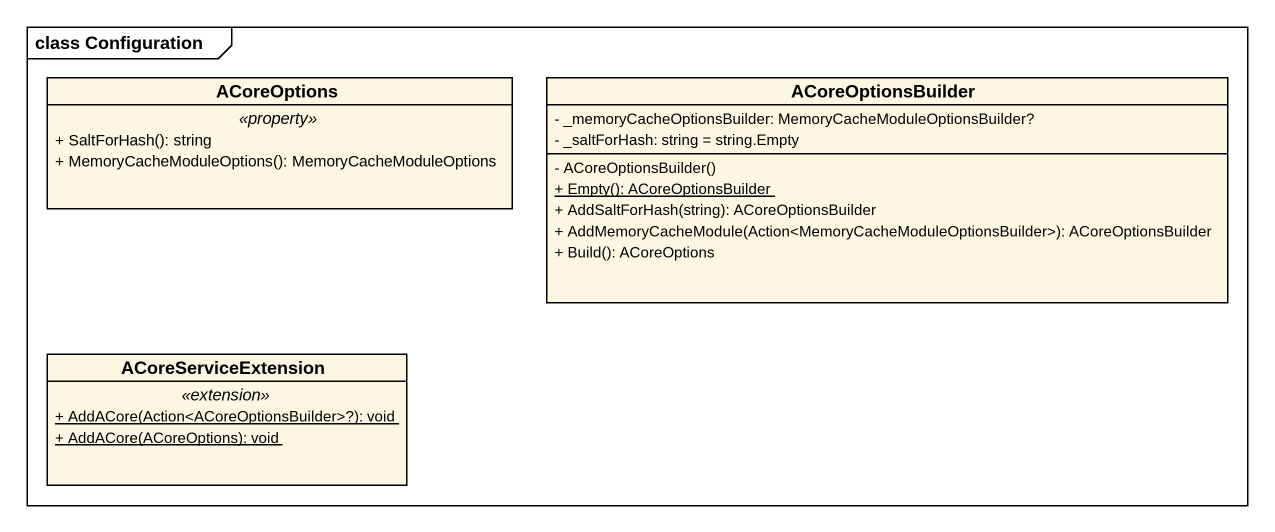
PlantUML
@startuml
mainframe class Configuration
hide circle
hide empty members
skinparam classAttributeIconSize 0
class ACoreOptions {
  .. <<property>> ..
  + SaltForHash(): string
  + MemoryCacheModuleOptions(): MemoryCacheModuleOptions
}
class ACoreOptionsBuilder {
  - _memoryCacheOptionsBuilder: MemoryCacheModuleOptionsBuilder?
  - _saltForHash: string = string.Empty
  - ACoreOptionsBuilder()
  {static} + Empty(): ACoreOptionsBuilder
  + AddSaltForHash(string): ACoreOptionsBuilder
  + AddMemoryCacheModule(Action<MemoryCacheModuleOptionsBuilder>): ACoreOptionsBuilder
  + Build(): ACoreOptions
}
class ACoreServiceExtension {
  .. <<extension>> ..
  {static} + AddACore(Action<ACoreOptionsBuilder>?): void
  {static} + AddACore(ACoreOptions): void
}
@enduml
